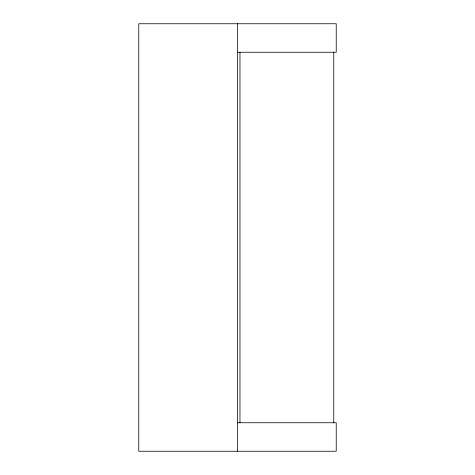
<?xml version="1.0" encoding="UTF-8"?>
<svg xmlns="http://www.w3.org/2000/svg" width="475" height="475" viewBox="0 0 475 475"><rect width="100%" height="100%" fill="white"/><g stroke="black" fill="none" stroke-linecap="round" stroke-linejoin="round"><path stroke-width="0.71" d="M237.5 52.25L336.229 52.25L336.229 23.75L138.771 23.75L138.771 451.25L336.229 451.25L336.229 422.75L237.5 422.75M333.759 52.09L333.759 422.91M239.97 52.09L239.97 422.91M237.5 23.75L237.5 451.25"/></g></svg>
